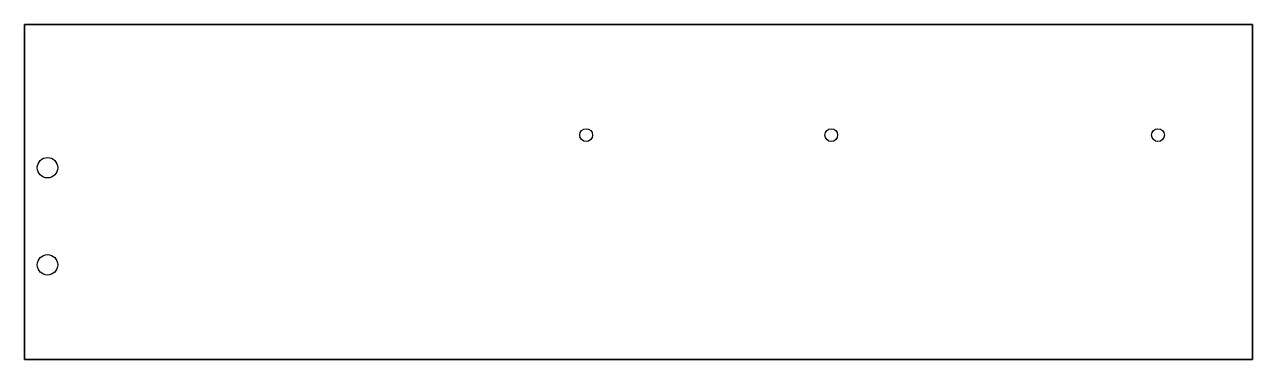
# Model space of a CAD drawing. Extents: x 0 to 481, y 0 to 131.
import ezdxf

# ---------------------------------------------------------------- set-up
doc = ezdxf.new("R2010")
doc.units = 0

msp = doc.modelspace()

# ---------------------------------------------------------------- linework, layer by layer
at = {"layer": 'CONTORNO'}
msp.add_lwpolyline([(481, 0), (0, 0), (0, 131), (481, 131)], close=True, dxfattribs=at)
at = {"layer": 'HDRILL', "extrusion": (0, 1, 0)}
for centre in [(-50, -7.5, 131), (-431, -7.5, 131)]:
    msp.add_circle(centre, 2.5, dxfattribs=at)
at = {"layer": 'HDRILL', "extrusion": (0, -1, 0)}
for centre in [(37, -9.5), (240.5, -9.5), (444, -9.5)]:
    msp.add_circle(centre, 4, dxfattribs=at)
at = {"layer": 'PANEL'}
msp.add_lwpolyline([(0, 0), (481, 0), (481, 131), (0, 131)], close=True, dxfattribs=at)
at = {"layer": 'VDRILL'}
for centre, radius in [((220, 87.75, -1), 2.5), ((316, 87.75, -1), 2.5), ((444, 87.75, -1), 2.5), ((9, 75, -13), 4), ((9, 37, -13), 4)]:
    msp.add_circle(centre, radius, dxfattribs=at)

doc.saveas('drawing.dxf')
